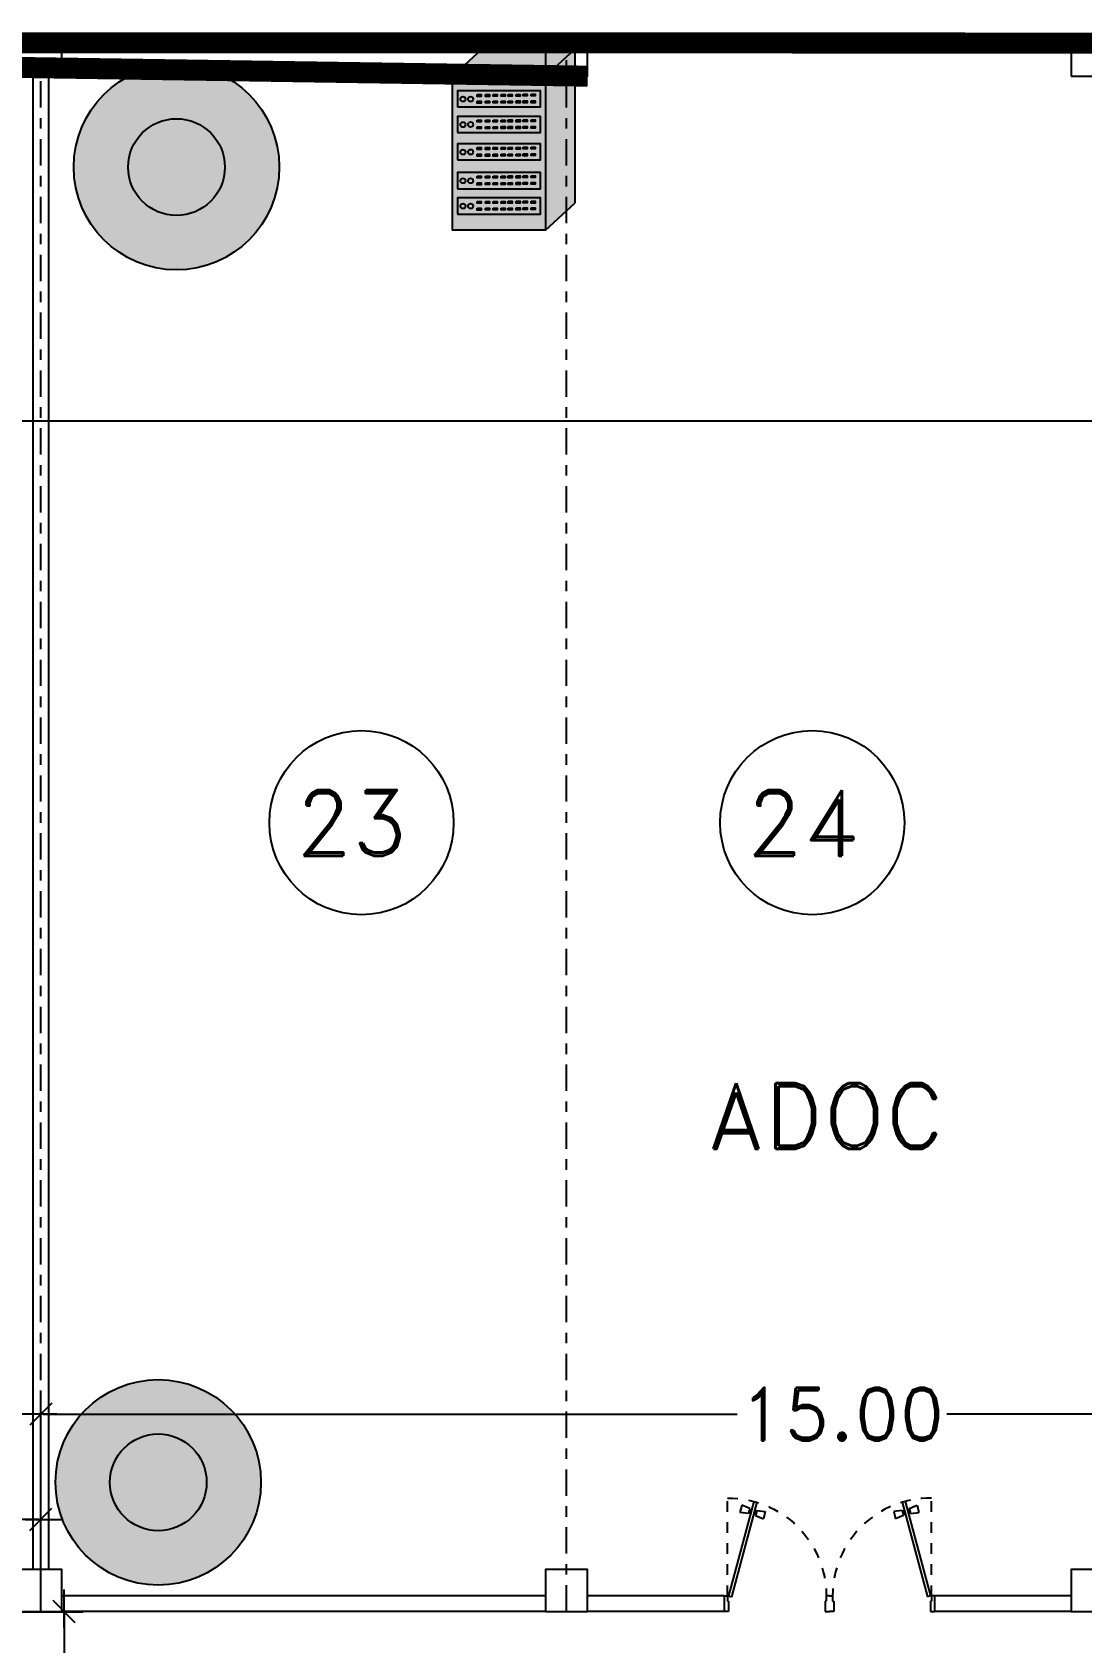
# Model space of a CAD drawing. Header units: millimetres. Extents: x 1590 to 1932, y -48 to 167.
# Drawn here: x 1705.58 to 1715.56, y 102.81 to 118.12 of the extents above; entities that cross this region are included whole.
import ezdxf

# ---------------------------------------------------------------- set-up
doc = ezdxf.new("R2010")
doc.units = ezdxf.units.MM
doc.header["$LTSCALE"] = 0.1
doc.header["$MEASUREMENT"] = 0
doc.header["$PDMODE"] = 35
doc.header["$PDSIZE"] = 0.75
doc.linetypes.add('CENTERX2', pattern=[4, 2.5, -0.5, 0.5, -0.5])
doc.linetypes.add('HIDDEN2', pattern=[0.1875, 0.125, -0.0625])
doc.layers.get('0').update_dxf_attribs({"linetype": 'CONTINUOUS'})
doc.layers.get('DEFPOINTS').update_dxf_attribs({"linetype": 'CONTINUOUS'})
for name, color, linetype in [('CABLEADO', 172, 'CONTINUOUS'), ('CableadoSWACCESO', 26, 'CONTINUOUS'), ('CALLES', 3, 'CONTINUOUS'), ('CAMARAS', 253, 'CONTINUOUS'), ('PARED', 4, 'CONTINUOUS'), ("SW's Acceso", 250, 'CONTINUOUS'), ('TERRENO', 4, 'CONTINUOUS'), ('TEXT', 3, 'CONTINUOUS')]:
    doc.layers.add(name, color=color, linetype=linetype)
doc.styles.add('ROMAND', font='romand.shx')
doc.dimstyles.new('URBA', dxfattribs={"dimtxt": 20, "dimasz": 0.5, "dimexe": 1.25, "dimexo": 0.63, "dimgap": 0.63, "dimtad": 0, "dimtih": 1, "dimtoh": 1, "dimzin": 1, "dimdsep": 46, "dimtxsty": 'ROMAND', "dimcen": 2.5, "dimclrd": 1, "dimclre": 1, "dimclrt": 3, "dimadec": 0, "dimazin": 0, "dimtfac": 1, "dimtmove": 0, "dimatfit": 3, "dimfxl": 1, "dimtvp": 1, "dimtolj": 1, "dimtzin": 1, "dimarcsym": 0})

# ---------------------------------------------------------------- blocks, each defined once
blk = doc.blocks.new('UTP1$0$DIMBLOCK')
at = {"color": 1}
blk.add_line((-7.5, 0), (10.5, 0), dxfattribs=at)
at = {"color": 4}
blk.add_line((-5.25, -5.25), (5.25, 5.25), dxfattribs=at)
blk = doc.blocks.new('*D216')
at = {"layer": 'CALLES', "color": 1, "linetype": 'Continuous', "transparency": 16777216}
for p, q in [((1700.661, 103.169), (1700.661, 104.162)), ((1705.661, 103.167), (1705.661, 104.162)), ((1700.681, 103.982), (1702.367, 103.982)), ((1705.641, 103.982), (1703.955, 103.982))]:
    blk.add_line(p, q, dxfattribs=at)
at = {"layer": 'DEFPOINTS', "color": 0, "linetype": 'Continuous', "transparency": 16777216}
for p in [(1705.661, 103.982), (1700.661, 103.106), (1705.661, 103.104)]:
    blk.add_point(p, dxfattribs=at)
at = {"layer": 'CALLES', "color": 1, "linetype": 'Continuous', "transparency": 16777216, "xscale": 0.02, "yscale": 0.02, "zscale": 0.02, "rotation": 180}
blk.add_blockref('UTP1$0$DIMBLOCK', (1700.661, 103.982), dxfattribs=at)
at = {"layer": 'CALLES', "color": 1, "linetype": 'Continuous', "transparency": 16777216, "xscale": 0.02, "yscale": 0.02, "zscale": 0.02}
blk.add_blockref('UTP1$0$DIMBLOCK', (1705.661, 103.982), dxfattribs=at)
at = {"layer": 'CALLES', "color": 3, "linetype": 'Continuous', "transparency": 16777216, "insert": (1703.161, 103.982), "char_height": 0.5, "attachment_point": 5, "style": 'ROMAND'}
blk.add_mtext('\\A1;5.00', dxfattribs=at)
blk = doc.blocks.new('*D227')
at = {"layer": 'CALLES', "color": 1, "linetype": 'Continuous', "transparency": 16777216}
for p, q in [((1705.234, 103.104), (1706.063, 103.104)), ((1705.883, 103.084), (1705.883, 101.81)), ((1705.883, 100.128), (1705.883, 101.27)), ((1705.234, 100.108), (1706.063, 100.108))]:
    blk.add_line(p, q, dxfattribs=at)
at = {"layer": 'DEFPOINTS', "color": 0, "linetype": 'Continuous', "transparency": 16777216}
for p in [(1705.172, 103.104), (1705.883, 103.104), (1705.172, 100.108)]:
    blk.add_point(p, dxfattribs=at)
at = {"layer": 'CALLES', "color": 1, "linetype": 'Continuous', "transparency": 16777216, "xscale": 0.02, "yscale": 0.02, "zscale": 0.02}
for p, rotation in [((1705.883, 103.104), 90), ((1705.883, 100.108), 270)]:
    blk.add_blockref('UTP1$0$DIMBLOCK', p, dxfattribs=dict(at, rotation=rotation))
at = {"layer": 'CALLES', "color": 3, "linetype": 'Continuous', "transparency": 16777216, "insert": (1705.883, 101.54), "char_height": 0.5, "attachment_point": 5, "style": 'ROMAND'}
blk.add_mtext('\\A1;3.00', dxfattribs=at)
blk = doc.blocks.new('P-GIRO-D')
at = {"color": 1, "linetype": 'HIDDEN2'}
blk.add_line((-0.03, 0.15), (-0.03, 1.08), dxfattribs=at)
at = {"color": 2}
for p, q in [((-0.31, 0.963), (-0.389, 0.952)), ((-0.389, 0.952), (-0.371, 0.884)), ((-0.281, 1.048), (-0.31, 1.041)), ((-0.31, 1.041), (-0.069, 0.142)), ((-0.31, 0.963), (-0.297, 0.915)), ((-0.288, 0.958), (-0.307, 0.953)), ((-0.28, 0.929), (-0.299, 0.924)), ((-0.281, 1.048), (-0.04, 0.15)), ((-0.239, 0.971), (-0.259, 0.966)), ((-0.232, 0.942), (-0.251, 0.937)), ((-0.242, 0.981), (-0.167, 1.011)), ((-0.242, 0.981), (-0.229, 0.933)), ((-0.229, 0.933), (-0.149, 0.944)), ((-0.167, 1.011), (-0.149, 0.944)), ((-0.297, 0.915), (-0.371, 0.884)), ((-1, 0.15), (-0.97, 0.15)), ((-0.96, 0), (-1, 0)), ((-0.97, 0.15), (-0.97, 0.1)), ((-0.97, 0.1), (-0.96, 0.1)), ((-0.96, 0.1), (-0.96, 0)), ((-0.04, 0.15), (-0.069, 0.142)), ((-0.04, 0.1), (-0.04, 0)), ((-0.03, 0.1), (-0.04, 0.1)), ((-0.04, 0), (0, 0)), ((-0.03, 0.15), (-0.03, 0.1)), ((0, 0.15), (-0.03, 0.15))]:
    blk.add_line(p, q, dxfattribs=at)
at = {"color": 1, "linetype": 'HIDDEN2'}
blk.add_arc((-0.04, 0.15), 0.93, 89.3839, 180, dxfattribs=at)
blk = doc.blocks.new('*D325')
at = {"color": 1, "linetype": 'Continuous', "transparency": 16777216}
for p, q in [((1705.661, 103.229), (1705.661, 105.163)), ((1720.661, 103.169), (1720.661, 105.163)), ((1705.681, 104.983), (1712.284, 104.983)), ((1720.641, 104.983), (1714.276, 104.983))]:
    blk.add_line(p, q, dxfattribs=at)
at = {"layer": 'DEFPOINTS', "color": 0, "linetype": 'Continuous', "transparency": 16777216}
for p in [(1720.661, 104.983), (1705.661, 103.167), (1720.661, 103.106)]:
    blk.add_point(p, dxfattribs=at)
at = {"color": 1, "linetype": 'Continuous', "transparency": 16777216, "xscale": 0.02, "yscale": 0.02, "zscale": 0.02, "rotation": 180}
blk.add_blockref('UTP1$0$DIMBLOCK', (1705.661, 104.983), dxfattribs=at)
at = {"color": 1, "linetype": 'Continuous', "transparency": 16777216, "xscale": 0.02, "yscale": 0.02, "zscale": 0.02}
blk.add_blockref('UTP1$0$DIMBLOCK', (1720.661, 104.983), dxfattribs=at)
at = {"color": 3, "linetype": 'Continuous', "transparency": 16777216, "insert": (1713.28, 104.983), "char_height": 0.5, "attachment_point": 5, "style": 'ROMAND'}
blk.add_mtext('\\A1;15.00', dxfattribs=at)
blk = doc.blocks.new('*D347')
at = {"color": 1, "linetype": 'Continuous', "transparency": 16777216}
for p, q in [((1640.661, 112.864), (1640.661, 114.603)), ((1735.661, 112.106), (1735.661, 114.603)), ((1640.681, 114.423), (1687.917, 114.423)), ((1735.641, 114.423), (1693.314, 114.423))]:
    blk.add_line(p, q, dxfattribs=at)
at = {"layer": 'DEFPOINTS', "color": 0, "linetype": 'Continuous', "transparency": 16777216}
for p in [(1735.661, 114.423), (1640.661, 112.802), (1735.661, 112.043)]:
    blk.add_point(p, dxfattribs=at)
at = {"color": 1, "linetype": 'Continuous', "transparency": 16777216, "xscale": 0.02, "yscale": 0.02, "zscale": 0.02, "rotation": 180}
blk.add_blockref('UTP1$0$DIMBLOCK', (1640.661, 114.423), dxfattribs=at)
at = {"color": 1, "linetype": 'Continuous', "transparency": 16777216, "xscale": 0.02, "yscale": 0.02, "zscale": 0.02}
blk.add_blockref('UTP1$0$DIMBLOCK', (1735.661, 114.423), dxfattribs=at)
at = {"color": 3, "linetype": 'Continuous', "transparency": 16777216, "insert": (1690.615, 114.423), "char_height": 0.5, "attachment_point": 5, "style": 'ROMAND'}
blk.add_mtext('\\A1;POLIGONO "D"', dxfattribs=at)
blk = doc.blocks.new('cams')
at = {"layer": 'CAMARAS', "linetype": 'Continuous', "true_color": 0xffffff}
h = blk.add_hatch(color=7, dxfattribs=at)
h.dxf.hatch_style = 1
h.paths.add_polyline_path([(-0.977, 0, 1), (0.977, 0, 1)])
h.paths.add_polyline_path([(0.46, 0, -1), (-0.46, 0, -1)], flags=16)
at = {"layer": 'CAMARAS', "linetype": 'Continuous', "true_color": 0x939598}
h = blk.add_hatch(color=252, dxfattribs=at)
h.dxf.hatch_style = 1
h.paths.add_polyline_path([(-0.46, 0, 1), (0.46, 0, 1)])
at = {"layer": 'CAMARAS', "color": 0, "linetype": 'Continuous'}
for radius in [0.977, 0.977, 0.977, 0.46]:
    blk.add_circle((0, 0), radius, dxfattribs=at)
blk = doc.blocks.new("Sw's")
at = {"layer": "SW's Acceso", "linetype": 'Continuous'}
h = blk.add_hatch(color=256, dxfattribs=at)
h.set_gradient(color1=(215, 235, 210), color2=(128, 128, 128), tint=1)
h.paths.add_polyline_path([(0.279, 0.256), (-0.605, 0.256), (-0.884, 0), (0, 0)])
h.paths.add_polyline_path([(0.279, 0.256), (0, 0), (0, -1.463), (0.279, -1.208)])
h = blk.add_hatch(color=256, dxfattribs=at)
h.set_gradient(color1=(192, 192, 192), color2=(99, 100, 102), tint=1)
h.paths.add_polyline_path([(-0.884, 0), (-0.884, -1.463), (0, -1.463), (0, 0)])
h.paths.add_polyline_path([(-0.05, -0.14), (-0.05, -0.293), (-0.838, -0.293), (-0.838, -0.14)], flags=16)
h.paths.add_polyline_path([(-0.761, -0.218, -1), (-0.81, -0.218, -1)], flags=0)
h.paths.add_polyline_path([(-0.689, -0.218, -1), (-0.737, -0.218, -1)], flags=0)
h.paths.add_polyline_path([(-0.65, -0.175), (-0.612, -0.175), (-0.612, -0.192), (-0.65, -0.192)], flags=0)
h.paths.add_polyline_path([(-0.65, -0.239), (-0.612, -0.239), (-0.612, -0.256), (-0.65, -0.256)], flags=0)
h.paths.add_polyline_path([(-0.573, -0.175), (-0.535, -0.175), (-0.535, -0.192), (-0.573, -0.192)], flags=0)
h.paths.add_polyline_path([(-0.573, -0.238), (-0.535, -0.238), (-0.535, -0.255), (-0.573, -0.255)], flags=0)
h.paths.add_polyline_path([(-0.5, -0.174), (-0.462, -0.174), (-0.462, -0.191), (-0.5, -0.191)], flags=0)
h.paths.add_polyline_path([(-0.05, -0.383), (-0.05, -0.536), (-0.838, -0.536), (-0.838, -0.383)], flags=16)
h.paths.add_polyline_path([(-0.5, -0.238), (-0.462, -0.238), (-0.462, -0.255), (-0.5, -0.255)], flags=0)
h.paths.add_polyline_path([(-0.761, -0.461, -1), (-0.81, -0.461, -1)], flags=0)
h.paths.add_polyline_path([(-0.689, -0.46, -1), (-0.737, -0.46, -1)], flags=0)
h.paths.add_polyline_path([(-0.65, -0.418), (-0.612, -0.418), (-0.612, -0.435), (-0.65, -0.435)], flags=0)
h.paths.add_polyline_path([(-0.423, -0.174), (-0.385, -0.174), (-0.385, -0.191), (-0.423, -0.191)], flags=0)
h.paths.add_polyline_path([(-0.423, -0.237), (-0.385, -0.237), (-0.385, -0.254), (-0.423, -0.254)], flags=0)
h.paths.add_polyline_path([(-0.573, -0.418), (-0.535, -0.418), (-0.535, -0.435), (-0.573, -0.435)], flags=0)
h.paths.add_polyline_path([(-0.65, -0.482), (-0.612, -0.482), (-0.612, -0.499), (-0.65, -0.499)], flags=0)
h.paths.add_polyline_path([(-0.357, -0.173), (-0.318, -0.173), (-0.318, -0.19), (-0.357, -0.19)], flags=0)
h.paths.add_polyline_path([(-0.5, -0.417), (-0.462, -0.417), (-0.462, -0.434), (-0.5, -0.434)], flags=0)
h.paths.add_polyline_path([(-0.573, -0.481), (-0.535, -0.481), (-0.535, -0.498), (-0.573, -0.498)], flags=0)
h.paths.add_polyline_path([(-0.357, -0.237), (-0.318, -0.237), (-0.318, -0.254), (-0.357, -0.254)], flags=0)
h.paths.add_polyline_path([(-0.5, -0.481), (-0.462, -0.481), (-0.462, -0.498), (-0.5, -0.498)], flags=0)
h.paths.add_polyline_path([(-0.423, -0.417), (-0.385, -0.417), (-0.385, -0.434), (-0.423, -0.434)], flags=0)
h.paths.add_polyline_path([(-0.28, -0.173), (-0.241, -0.173), (-0.241, -0.19), (-0.28, -0.19)], flags=0)
h.paths.add_polyline_path([(-0.28, -0.236), (-0.241, -0.236), (-0.241, -0.253), (-0.28, -0.253)], flags=0)
h.paths.add_polyline_path([(-0.423, -0.48), (-0.385, -0.48), (-0.385, -0.497), (-0.423, -0.497)], flags=0)
h.paths.add_polyline_path([(-0.357, -0.415), (-0.318, -0.415), (-0.318, -0.433), (-0.357, -0.433)], flags=0)
h.paths.add_polyline_path([(-0.05, -0.644), (-0.05, -0.797), (-0.838, -0.797), (-0.838, -0.644)], flags=16)
h.paths.add_polyline_path([(-0.214, -0.171), (-0.176, -0.171), (-0.176, -0.188), (-0.214, -0.188)], flags=0)
h.paths.add_polyline_path([(-0.357, -0.48), (-0.318, -0.48), (-0.318, -0.497), (-0.357, -0.497)], flags=0)
h.paths.add_polyline_path([(-0.214, -0.235), (-0.176, -0.235), (-0.176, -0.252), (-0.214, -0.252)], flags=0)
h.paths.add_polyline_path([(-0.28, -0.416), (-0.241, -0.416), (-0.241, -0.433), (-0.28, -0.433)], flags=0)
h.paths.add_polyline_path([(-0.65, -0.679), (-0.612, -0.679), (-0.612, -0.696), (-0.65, -0.696)], flags=0)
h.paths.add_polyline_path([(-0.761, -0.722, -1), (-0.81, -0.722, -1)], flags=0)
h.paths.add_polyline_path([(-0.689, -0.721, -1), (-0.737, -0.721, -1)], flags=0)
h.paths.add_polyline_path([(-0.573, -0.679), (-0.535, -0.679), (-0.535, -0.696), (-0.573, -0.696)], flags=0)
h.paths.add_polyline_path([(-0.28, -0.479), (-0.241, -0.479), (-0.241, -0.496), (-0.28, -0.496)], flags=0)
h.paths.add_polyline_path([(-0.137, -0.171), (-0.099, -0.171), (-0.099, -0.188), (-0.137, -0.188)], flags=0)
h.paths.add_polyline_path([(-0.214, -0.414), (-0.176, -0.414), (-0.176, -0.431), (-0.214, -0.431)], flags=0)
h.paths.add_polyline_path([(-0.5, -0.678), (-0.462, -0.678), (-0.462, -0.695), (-0.5, -0.695)], flags=0)
h.paths.add_polyline_path([(-0.137, -0.234), (-0.099, -0.234), (-0.099, -0.252), (-0.137, -0.252)], flags=0)
h.paths.add_polyline_path([(-0.65, -0.743), (-0.612, -0.743), (-0.612, -0.76), (-0.65, -0.76)], flags=0)
h.paths.add_polyline_path([(-0.214, -0.478), (-0.176, -0.478), (-0.176, -0.495), (-0.214, -0.495)], flags=0)
h.paths.add_polyline_path([(-0.573, -0.742), (-0.535, -0.742), (-0.535, -0.759), (-0.573, -0.759)], flags=0)
h.paths.add_polyline_path([(-0.423, -0.678), (-0.385, -0.678), (-0.385, -0.695), (-0.423, -0.695)], flags=0)
h.paths.add_polyline_path([(-0.5, -0.742), (-0.462, -0.742), (-0.462, -0.759), (-0.5, -0.759)], flags=0)
h.paths.add_polyline_path([(-0.137, -0.414), (-0.099, -0.414), (-0.099, -0.431), (-0.137, -0.431)], flags=0)
h.paths.add_polyline_path([(-0.357, -0.677), (-0.318, -0.677), (-0.318, -0.694), (-0.357, -0.694)], flags=0)
h.paths.add_polyline_path([(-0.423, -0.741), (-0.385, -0.741), (-0.385, -0.758), (-0.423, -0.758)], flags=0)
h.paths.add_polyline_path([(-0.137, -0.477), (-0.099, -0.477), (-0.099, -0.494), (-0.137, -0.494)], flags=0)
h.paths.add_polyline_path([(-0.28, -0.677), (-0.241, -0.677), (-0.241, -0.694), (-0.28, -0.694)], flags=0)
h.paths.add_polyline_path([(-0.357, -0.741), (-0.318, -0.741), (-0.318, -0.758), (-0.357, -0.758)], flags=0)
h.paths.add_polyline_path([(-0.214, -0.675), (-0.176, -0.675), (-0.176, -0.692), (-0.214, -0.692)], flags=0)
h.paths.add_polyline_path([(-0.28, -0.74), (-0.241, -0.74), (-0.241, -0.757), (-0.28, -0.757)], flags=0)
h.paths.add_polyline_path([(-0.05, -0.916), (-0.05, -1.07), (-0.838, -1.07), (-0.838, -0.916)], flags=16)
h.paths.add_polyline_path([(-0.214, -0.739), (-0.176, -0.739), (-0.176, -0.756), (-0.214, -0.756)], flags=0)
h.paths.add_polyline_path([(-0.137, -0.675), (-0.099, -0.675), (-0.099, -0.692), (-0.137, -0.692)], flags=0)
h.paths.add_polyline_path([(-0.65, -0.951), (-0.612, -0.951), (-0.612, -0.968), (-0.65, -0.968)], flags=0)
h.paths.add_polyline_path([(-0.761, -0.994, -1), (-0.81, -0.994, -1)], flags=0)
h.paths.add_polyline_path([(-0.689, -0.994, -1), (-0.737, -0.994, -1)], flags=0)
h.paths.add_polyline_path([(-0.573, -0.951), (-0.535, -0.951), (-0.535, -0.968), (-0.573, -0.968)], flags=0)
h.paths.add_polyline_path([(-0.5, -0.95), (-0.462, -0.95), (-0.462, -0.967), (-0.5, -0.967)], flags=0)
h.paths.add_polyline_path([(-0.137, -0.738), (-0.099, -0.738), (-0.099, -0.755), (-0.137, -0.755)], flags=0)
h.paths.add_polyline_path([(-0.423, -0.95), (-0.385, -0.95), (-0.385, -0.967), (-0.423, -0.967)], flags=0)
h.paths.add_polyline_path([(-0.65, -1.015), (-0.612, -1.015), (-0.612, -1.032), (-0.65, -1.032)], flags=0)
h.paths.add_polyline_path([(-0.573, -1.014), (-0.535, -1.014), (-0.535, -1.031), (-0.573, -1.031)], flags=0)
h.paths.add_polyline_path([(-0.357, -0.949), (-0.318, -0.949), (-0.318, -0.966), (-0.357, -0.966)], flags=0)
h.paths.add_polyline_path([(-0.5, -1.014), (-0.462, -1.014), (-0.462, -1.031), (-0.5, -1.031)], flags=0)
h.paths.add_polyline_path([(-0.423, -1.013), (-0.385, -1.013), (-0.385, -1.031), (-0.423, -1.031)], flags=0)
h.paths.add_polyline_path([(-0.28, -0.949), (-0.241, -0.949), (-0.241, -0.966), (-0.28, -0.966)], flags=0)
h.paths.add_polyline_path([(-0.357, -1.013), (-0.318, -1.013), (-0.318, -1.03), (-0.357, -1.03)], flags=0)
h.paths.add_polyline_path([(-0.214, -0.947), (-0.176, -0.947), (-0.176, -0.964), (-0.214, -0.964)], flags=0)
h.paths.add_polyline_path([(-0.28, -1.012), (-0.241, -1.012), (-0.241, -1.029), (-0.28, -1.029)], flags=0)
h.paths.add_polyline_path([(-0.05, -1.157), (-0.05, -1.311), (-0.838, -1.311), (-0.838, -1.157)], flags=16)
h.paths.add_polyline_path([(-0.137, -0.947), (-0.099, -0.947), (-0.099, -0.965), (-0.137, -0.965)], flags=0)
h.paths.add_polyline_path([(-0.214, -1.011), (-0.176, -1.011), (-0.176, -1.028), (-0.214, -1.028)], flags=0)
h.paths.add_polyline_path([(-0.65, -1.192), (-0.612, -1.192), (-0.612, -1.209), (-0.65, -1.209)], flags=0)
h.paths.add_polyline_path([(-0.761, -1.235, -1), (-0.81, -1.235, -1)], flags=0)
h.paths.add_polyline_path([(-0.573, -1.192), (-0.535, -1.192), (-0.535, -1.209), (-0.573, -1.209)], flags=0)
h.paths.add_polyline_path([(-0.689, -1.235, -1), (-0.737, -1.235, -1)], flags=0)
h.paths.add_polyline_path([(-0.137, -1.011), (-0.099, -1.011), (-0.099, -1.028), (-0.137, -1.028)], flags=0)
h.paths.add_polyline_path([(-0.5, -1.191), (-0.462, -1.191), (-0.462, -1.208), (-0.5, -1.208)], flags=0)
h.paths.add_polyline_path([(-0.423, -1.191), (-0.385, -1.191), (-0.385, -1.208), (-0.423, -1.208)], flags=0)
h.paths.add_polyline_path([(-0.65, -1.256), (-0.612, -1.256), (-0.612, -1.273), (-0.65, -1.273)], flags=0)
h.paths.add_polyline_path([(-0.356, -1.19), (-0.318, -1.19), (-0.318, -1.207), (-0.356, -1.207)], flags=0)
h.paths.add_polyline_path([(-0.573, -1.255), (-0.535, -1.255), (-0.535, -1.272), (-0.573, -1.272)], flags=0)
h.paths.add_polyline_path([(-0.5, -1.255), (-0.462, -1.255), (-0.462, -1.272), (-0.5, -1.272)], flags=0)
h.paths.add_polyline_path([(-0.28, -1.19), (-0.241, -1.19), (-0.241, -1.207), (-0.28, -1.207)], flags=0)
h.paths.add_polyline_path([(-0.423, -1.254), (-0.385, -1.254), (-0.385, -1.272), (-0.423, -1.272)], flags=0)
h.paths.add_polyline_path([(-0.214, -1.188), (-0.176, -1.188), (-0.176, -1.205), (-0.214, -1.205)], flags=0)
h.paths.add_polyline_path([(-0.356, -1.254), (-0.318, -1.254), (-0.318, -1.271), (-0.356, -1.271)], flags=0)
h.paths.add_polyline_path([(-0.28, -1.253), (-0.241, -1.253), (-0.241, -1.27), (-0.28, -1.27)], flags=0)
h.paths.add_polyline_path([(-0.137, -1.189), (-0.099, -1.189), (-0.099, -1.206), (-0.137, -1.206)], flags=0)
h.paths.add_polyline_path([(-0.214, -1.252), (-0.176, -1.252), (-0.176, -1.269), (-0.214, -1.269)], flags=0)
h.paths.add_polyline_path([(-0.137, -1.252), (-0.099, -1.252), (-0.099, -1.269), (-0.137, -1.269)], flags=0)
at = {"layer": "SW's Acceso", "linetype": 'Continuous', "true_color": 0xadddf7}
h = blk.add_hatch(color=141, dxfattribs=at)
h.paths.add_polyline_path([(-0.838, -0.14), (-0.838, -0.293), (-0.05, -0.293), (-0.05, -0.14)])
h.paths.add_polyline_path([(-0.689, -0.218, -1), (-0.737, -0.218, -1)], flags=16)
h.paths.add_polyline_path([(-0.761, -0.218, -1), (-0.81, -0.218, -1)], flags=16)
h.paths.add_polyline_path([(-0.65, -0.175), (-0.612, -0.175), (-0.612, -0.192), (-0.65, -0.192)], flags=16)
h.paths.add_polyline_path([(-0.65, -0.239), (-0.612, -0.239), (-0.612, -0.256), (-0.65, -0.256)], flags=16)
h.paths.add_polyline_path([(-0.573, -0.175), (-0.535, -0.175), (-0.535, -0.192), (-0.573, -0.192)], flags=16)
h.paths.add_polyline_path([(-0.573, -0.238), (-0.535, -0.238), (-0.535, -0.255), (-0.573, -0.255)], flags=16)
h.paths.add_polyline_path([(-0.5, -0.174), (-0.462, -0.174), (-0.462, -0.191), (-0.5, -0.191)], flags=16)
h.paths.add_polyline_path([(-0.5, -0.238), (-0.462, -0.238), (-0.462, -0.255), (-0.5, -0.255)], flags=16)
h.paths.add_polyline_path([(-0.423, -0.174), (-0.385, -0.174), (-0.385, -0.191), (-0.423, -0.191)], flags=16)
h.paths.add_polyline_path([(-0.423, -0.237), (-0.385, -0.237), (-0.385, -0.254), (-0.423, -0.254)], flags=16)
h.paths.add_polyline_path([(-0.357, -0.173), (-0.318, -0.173), (-0.318, -0.19), (-0.357, -0.19)], flags=16)
h.paths.add_polyline_path([(-0.357, -0.237), (-0.318, -0.237), (-0.318, -0.254), (-0.357, -0.254)], flags=16)
h.paths.add_polyline_path([(-0.28, -0.173), (-0.241, -0.173), (-0.241, -0.19), (-0.28, -0.19)], flags=16)
h.paths.add_polyline_path([(-0.28, -0.236), (-0.241, -0.236), (-0.241, -0.253), (-0.28, -0.253)], flags=16)
h.paths.add_polyline_path([(-0.214, -0.171), (-0.176, -0.171), (-0.176, -0.188), (-0.214, -0.188)], flags=16)
h.paths.add_polyline_path([(-0.214, -0.235), (-0.176, -0.235), (-0.176, -0.252), (-0.214, -0.252)], flags=16)
h.paths.add_polyline_path([(-0.137, -0.171), (-0.099, -0.171), (-0.099, -0.188), (-0.137, -0.188)], flags=16)
h.paths.add_polyline_path([(-0.137, -0.234), (-0.099, -0.234), (-0.099, -0.252), (-0.137, -0.252)], flags=16)
h.paths.add_polyline_path([(-0.838, -0.383), (-0.838, -0.536), (-0.05, -0.536), (-0.05, -0.383)])
h.paths.add_polyline_path([(-0.689, -0.46, -1), (-0.737, -0.46, -1)], flags=16)
h.paths.add_polyline_path([(-0.65, -0.418), (-0.612, -0.418), (-0.612, -0.435), (-0.65, -0.435)], flags=16)
h.paths.add_polyline_path([(-0.65, -0.482), (-0.612, -0.482), (-0.612, -0.499), (-0.65, -0.499)], flags=16)
h.paths.add_polyline_path([(-0.761, -0.461, -1), (-0.81, -0.461, -1)], flags=16)
h.paths.add_polyline_path([(-0.573, -0.418), (-0.535, -0.418), (-0.535, -0.435), (-0.573, -0.435)], flags=16)
h.paths.add_polyline_path([(-0.573, -0.481), (-0.535, -0.481), (-0.535, -0.498), (-0.573, -0.498)], flags=16)
h.paths.add_polyline_path([(-0.5, -0.417), (-0.462, -0.417), (-0.462, -0.434), (-0.5, -0.434)], flags=16)
h.paths.add_polyline_path([(-0.5, -0.481), (-0.462, -0.481), (-0.462, -0.498), (-0.5, -0.498)], flags=16)
h.paths.add_polyline_path([(-0.423, -0.417), (-0.385, -0.417), (-0.385, -0.434), (-0.423, -0.434)], flags=16)
h.paths.add_polyline_path([(-0.423, -0.48), (-0.385, -0.48), (-0.385, -0.497), (-0.423, -0.497)], flags=16)
h.paths.add_polyline_path([(-0.357, -0.415), (-0.318, -0.415), (-0.318, -0.433), (-0.357, -0.433)], flags=16)
h.paths.add_polyline_path([(-0.357, -0.48), (-0.318, -0.48), (-0.318, -0.497), (-0.357, -0.497)], flags=16)
h.paths.add_polyline_path([(-0.28, -0.416), (-0.241, -0.416), (-0.241, -0.433), (-0.28, -0.433)], flags=16)
h.paths.add_polyline_path([(-0.28, -0.479), (-0.241, -0.479), (-0.241, -0.496), (-0.28, -0.496)], flags=16)
h.paths.add_polyline_path([(-0.214, -0.414), (-0.176, -0.414), (-0.176, -0.431), (-0.214, -0.431)], flags=16)
h.paths.add_polyline_path([(-0.214, -0.478), (-0.176, -0.478), (-0.176, -0.495), (-0.214, -0.495)], flags=16)
h.paths.add_polyline_path([(-0.137, -0.414), (-0.099, -0.414), (-0.099, -0.431), (-0.137, -0.431)], flags=16)
h.paths.add_polyline_path([(-0.137, -0.477), (-0.099, -0.477), (-0.099, -0.494), (-0.137, -0.494)], flags=16)
h.paths.add_polyline_path([(-0.838, -0.644), (-0.838, -0.797), (-0.05, -0.797), (-0.05, -0.644)])
h.paths.add_polyline_path([(-0.689, -0.721, -1), (-0.737, -0.721, -1)], flags=16)
h.paths.add_polyline_path([(-0.65, -0.679), (-0.612, -0.679), (-0.612, -0.696), (-0.65, -0.696)], flags=16)
h.paths.add_polyline_path([(-0.65, -0.743), (-0.612, -0.743), (-0.612, -0.76), (-0.65, -0.76)], flags=16)
h.paths.add_polyline_path([(-0.761, -0.722, -1), (-0.81, -0.722, -1)], flags=16)
h.paths.add_polyline_path([(-0.573, -0.679), (-0.535, -0.679), (-0.535, -0.696), (-0.573, -0.696)], flags=16)
h.paths.add_polyline_path([(-0.573, -0.742), (-0.535, -0.742), (-0.535, -0.759), (-0.573, -0.759)], flags=16)
h.paths.add_polyline_path([(-0.5, -0.678), (-0.462, -0.678), (-0.462, -0.695), (-0.5, -0.695)], flags=16)
h.paths.add_polyline_path([(-0.5, -0.742), (-0.462, -0.742), (-0.462, -0.759), (-0.5, -0.759)], flags=16)
h.paths.add_polyline_path([(-0.423, -0.678), (-0.385, -0.678), (-0.385, -0.695), (-0.423, -0.695)], flags=16)
h.paths.add_polyline_path([(-0.423, -0.741), (-0.385, -0.741), (-0.385, -0.758), (-0.423, -0.758)], flags=16)
h.paths.add_polyline_path([(-0.357, -0.677), (-0.318, -0.677), (-0.318, -0.694), (-0.357, -0.694)], flags=16)
h.paths.add_polyline_path([(-0.357, -0.741), (-0.318, -0.741), (-0.318, -0.758), (-0.357, -0.758)], flags=16)
h.paths.add_polyline_path([(-0.28, -0.677), (-0.241, -0.677), (-0.241, -0.694), (-0.28, -0.694)], flags=16)
h.paths.add_polyline_path([(-0.28, -0.74), (-0.241, -0.74), (-0.241, -0.757), (-0.28, -0.757)], flags=16)
h.paths.add_polyline_path([(-0.214, -0.675), (-0.176, -0.675), (-0.176, -0.692), (-0.214, -0.692)], flags=16)
h.paths.add_polyline_path([(-0.214, -0.739), (-0.176, -0.739), (-0.176, -0.756), (-0.214, -0.756)], flags=16)
h.paths.add_polyline_path([(-0.137, -0.675), (-0.099, -0.675), (-0.099, -0.692), (-0.137, -0.692)], flags=16)
h.paths.add_polyline_path([(-0.137, -0.738), (-0.099, -0.738), (-0.099, -0.755), (-0.137, -0.755)], flags=16)
h.paths.add_polyline_path([(-0.838, -0.916), (-0.838, -1.07), (-0.05, -1.07), (-0.05, -0.916)])
h.paths.add_polyline_path([(-0.65, -0.951), (-0.612, -0.951), (-0.612, -0.968), (-0.65, -0.968)], flags=16)
h.paths.add_polyline_path([(-0.689, -0.994, -1), (-0.737, -0.994, -1)], flags=16)
h.paths.add_polyline_path([(-0.65, -1.015), (-0.612, -1.015), (-0.612, -1.032), (-0.65, -1.032)], flags=16)
h.paths.add_polyline_path([(-0.573, -0.951), (-0.535, -0.951), (-0.535, -0.968), (-0.573, -0.968)], flags=16)
h.paths.add_polyline_path([(-0.761, -0.994, -1), (-0.81, -0.994, -1)], flags=16)
h.paths.add_polyline_path([(-0.573, -1.014), (-0.535, -1.014), (-0.535, -1.031), (-0.573, -1.031)], flags=16)
h.paths.add_polyline_path([(-0.5, -0.95), (-0.462, -0.95), (-0.462, -0.967), (-0.5, -0.967)], flags=16)
h.paths.add_polyline_path([(-0.5, -1.014), (-0.462, -1.014), (-0.462, -1.031), (-0.5, -1.031)], flags=16)
h.paths.add_polyline_path([(-0.423, -0.95), (-0.385, -0.95), (-0.385, -0.967), (-0.423, -0.967)], flags=16)
h.paths.add_polyline_path([(-0.423, -1.013), (-0.385, -1.013), (-0.385, -1.031), (-0.423, -1.031)], flags=16)
h.paths.add_polyline_path([(-0.357, -0.949), (-0.318, -0.949), (-0.318, -0.966), (-0.357, -0.966)], flags=16)
h.paths.add_polyline_path([(-0.357, -1.013), (-0.318, -1.013), (-0.318, -1.03), (-0.357, -1.03)], flags=16)
h.paths.add_polyline_path([(-0.28, -0.949), (-0.241, -0.949), (-0.241, -0.966), (-0.28, -0.966)], flags=16)
h.paths.add_polyline_path([(-0.28, -1.012), (-0.241, -1.012), (-0.241, -1.029), (-0.28, -1.029)], flags=16)
h.paths.add_polyline_path([(-0.214, -0.947), (-0.176, -0.947), (-0.176, -0.964), (-0.214, -0.964)], flags=16)
h.paths.add_polyline_path([(-0.214, -1.011), (-0.176, -1.011), (-0.176, -1.028), (-0.214, -1.028)], flags=16)
h.paths.add_polyline_path([(-0.137, -0.947), (-0.099, -0.947), (-0.099, -0.965), (-0.137, -0.965)], flags=16)
h.paths.add_polyline_path([(-0.137, -1.011), (-0.099, -1.011), (-0.099, -1.028), (-0.137, -1.028)], flags=16)
h.paths.add_polyline_path([(-0.838, -1.157), (-0.838, -1.311), (-0.05, -1.311), (-0.05, -1.157)])
h.paths.add_polyline_path([(-0.65, -1.192), (-0.612, -1.192), (-0.612, -1.209), (-0.65, -1.209)], flags=16)
h.paths.add_polyline_path([(-0.689, -1.235, -1), (-0.737, -1.235, -1)], flags=16)
h.paths.add_polyline_path([(-0.65, -1.256), (-0.612, -1.256), (-0.612, -1.273), (-0.65, -1.273)], flags=16)
h.paths.add_polyline_path([(-0.573, -1.192), (-0.535, -1.192), (-0.535, -1.209), (-0.573, -1.209)], flags=16)
h.paths.add_polyline_path([(-0.573, -1.255), (-0.535, -1.255), (-0.535, -1.272), (-0.573, -1.272)], flags=16)
h.paths.add_polyline_path([(-0.761, -1.235, -1), (-0.81, -1.235, -1)], flags=16)
h.paths.add_polyline_path([(-0.5, -1.191), (-0.462, -1.191), (-0.462, -1.208), (-0.5, -1.208)], flags=16)
h.paths.add_polyline_path([(-0.5, -1.255), (-0.462, -1.255), (-0.462, -1.272), (-0.5, -1.272)], flags=16)
h.paths.add_polyline_path([(-0.423, -1.191), (-0.385, -1.191), (-0.385, -1.208), (-0.423, -1.208)], flags=16)
h.paths.add_polyline_path([(-0.423, -1.254), (-0.385, -1.254), (-0.385, -1.272), (-0.423, -1.272)], flags=16)
h.paths.add_polyline_path([(-0.356, -1.19), (-0.318, -1.19), (-0.318, -1.207), (-0.356, -1.207)], flags=16)
h.paths.add_polyline_path([(-0.356, -1.254), (-0.318, -1.254), (-0.318, -1.271), (-0.356, -1.271)], flags=16)
h.paths.add_polyline_path([(-0.28, -1.19), (-0.241, -1.19), (-0.241, -1.207), (-0.28, -1.207)], flags=16)
h.paths.add_polyline_path([(-0.28, -1.253), (-0.241, -1.253), (-0.241, -1.27), (-0.28, -1.27)], flags=16)
h.paths.add_polyline_path([(-0.214, -1.188), (-0.176, -1.188), (-0.176, -1.205), (-0.214, -1.205)], flags=16)
h.paths.add_polyline_path([(-0.214, -1.252), (-0.176, -1.252), (-0.176, -1.269), (-0.214, -1.269)], flags=16)
h.paths.add_polyline_path([(-0.137, -1.189), (-0.099, -1.189), (-0.099, -1.206), (-0.137, -1.206)], flags=16)
h.paths.add_polyline_path([(-0.137, -1.252), (-0.099, -1.252), (-0.099, -1.269), (-0.137, -1.269)], flags=16)
at = {"layer": "SW's Acceso", "linetype": 'Continuous'}
for p, q in [((-0.884, 0), (-0.605, 0.256)), ((0, 0), (0.279, 0.256)), ((0, -1.463), (0.279, -1.208))]:
    blk.add_line(p, q, dxfattribs=at)
blk.add_lwpolyline([(-0.605, 0.256), (0.279, 0.256), (0.279, -1.208)], dxfattribs=at)
for points in [[(-0.884, 0), (0, 0), (0, -1.463), (-0.884, -1.463)], [(-0.838, -0.293), (-0.05, -0.293), (-0.05, -0.14), (-0.838, -0.14)], [(-0.65, -0.175), (-0.612, -0.175), (-0.612, -0.192), (-0.65, -0.192)], [(-0.65, -0.239), (-0.612, -0.239), (-0.612, -0.256), (-0.65, -0.256)], [(-0.573, -0.175), (-0.535, -0.175), (-0.535, -0.192), (-0.573, -0.192)], [(-0.573, -0.238), (-0.535, -0.238), (-0.535, -0.255), (-0.573, -0.255)], [(-0.5, -0.174), (-0.462, -0.174), (-0.462, -0.191), (-0.5, -0.191)], [(-0.5, -0.238), (-0.462, -0.238), (-0.462, -0.255), (-0.5, -0.255)], [(-0.423, -0.174), (-0.385, -0.174), (-0.385, -0.191), (-0.423, -0.191)], [(-0.423, -0.237), (-0.385, -0.237), (-0.385, -0.254), (-0.423, -0.254)], [(-0.357, -0.173), (-0.318, -0.173), (-0.318, -0.19), (-0.357, -0.19)], [(-0.357, -0.237), (-0.318, -0.237), (-0.318, -0.254), (-0.357, -0.254)], [(-0.28, -0.173), (-0.241, -0.173), (-0.241, -0.19), (-0.28, -0.19)], [(-0.28, -0.236), (-0.241, -0.236), (-0.241, -0.253), (-0.28, -0.253)], [(-0.214, -0.171), (-0.176, -0.171), (-0.176, -0.188), (-0.214, -0.188)], [(-0.214, -0.235), (-0.176, -0.235), (-0.176, -0.252), (-0.214, -0.252)], [(-0.137, -0.171), (-0.099, -0.171), (-0.099, -0.188), (-0.137, -0.188)], [(-0.137, -0.234), (-0.099, -0.234), (-0.099, -0.252), (-0.137, -0.252)], [(-0.838, -0.536), (-0.05, -0.536), (-0.05, -0.383), (-0.838, -0.383)], [(-0.65, -0.418), (-0.612, -0.418), (-0.612, -0.435), (-0.65, -0.435)], [(-0.573, -0.418), (-0.535, -0.418), (-0.535, -0.435), (-0.573, -0.435)], [(-0.5, -0.417), (-0.462, -0.417), (-0.462, -0.434), (-0.5, -0.434)], [(-0.423, -0.417), (-0.385, -0.417), (-0.385, -0.434), (-0.423, -0.434)], [(-0.357, -0.415), (-0.318, -0.415), (-0.318, -0.433), (-0.357, -0.433)], [(-0.28, -0.416), (-0.241, -0.416), (-0.241, -0.433), (-0.28, -0.433)], [(-0.214, -0.414), (-0.176, -0.414), (-0.176, -0.431), (-0.214, -0.431)], [(-0.137, -0.414), (-0.099, -0.414), (-0.099, -0.431), (-0.137, -0.431)], [(-0.65, -0.482), (-0.612, -0.482), (-0.612, -0.499), (-0.65, -0.499)], [(-0.573, -0.481), (-0.535, -0.481), (-0.535, -0.498), (-0.573, -0.498)], [(-0.5, -0.481), (-0.462, -0.481), (-0.462, -0.498), (-0.5, -0.498)], [(-0.423, -0.48), (-0.385, -0.48), (-0.385, -0.497), (-0.423, -0.497)], [(-0.357, -0.48), (-0.318, -0.48), (-0.318, -0.497), (-0.357, -0.497)], [(-0.28, -0.479), (-0.241, -0.479), (-0.241, -0.496), (-0.28, -0.496)], [(-0.214, -0.478), (-0.176, -0.478), (-0.176, -0.495), (-0.214, -0.495)], [(-0.137, -0.477), (-0.099, -0.477), (-0.099, -0.494), (-0.137, -0.494)], [(-0.838, -0.797), (-0.05, -0.797), (-0.05, -0.644), (-0.838, -0.644)], [(-0.65, -0.679), (-0.612, -0.679), (-0.612, -0.696), (-0.65, -0.696)], [(-0.65, -0.743), (-0.612, -0.743), (-0.612, -0.76), (-0.65, -0.76)], [(-0.573, -0.679), (-0.535, -0.679), (-0.535, -0.696), (-0.573, -0.696)], [(-0.573, -0.742), (-0.535, -0.742), (-0.535, -0.759), (-0.573, -0.759)], [(-0.5, -0.678), (-0.462, -0.678), (-0.462, -0.695), (-0.5, -0.695)], [(-0.5, -0.742), (-0.462, -0.742), (-0.462, -0.759), (-0.5, -0.759)], [(-0.423, -0.678), (-0.385, -0.678), (-0.385, -0.695), (-0.423, -0.695)], [(-0.423, -0.741), (-0.385, -0.741), (-0.385, -0.758), (-0.423, -0.758)], [(-0.357, -0.677), (-0.318, -0.677), (-0.318, -0.694), (-0.357, -0.694)], [(-0.357, -0.741), (-0.318, -0.741), (-0.318, -0.758), (-0.357, -0.758)], [(-0.28, -0.677), (-0.241, -0.677), (-0.241, -0.694), (-0.28, -0.694)], [(-0.28, -0.74), (-0.241, -0.74), (-0.241, -0.757), (-0.28, -0.757)], [(-0.214, -0.675), (-0.176, -0.675), (-0.176, -0.692), (-0.214, -0.692)], [(-0.214, -0.739), (-0.176, -0.739), (-0.176, -0.756), (-0.214, -0.756)], [(-0.137, -0.675), (-0.099, -0.675), (-0.099, -0.692), (-0.137, -0.692)], [(-0.137, -0.738), (-0.099, -0.738), (-0.099, -0.755), (-0.137, -0.755)], [(-0.838, -1.07), (-0.05, -1.07), (-0.05, -0.916), (-0.838, -0.916)], [(-0.65, -0.951), (-0.612, -0.951), (-0.612, -0.968), (-0.65, -0.968)], [(-0.65, -1.015), (-0.612, -1.015), (-0.612, -1.032), (-0.65, -1.032)], [(-0.573, -0.951), (-0.535, -0.951), (-0.535, -0.968), (-0.573, -0.968)], [(-0.573, -1.014), (-0.535, -1.014), (-0.535, -1.031), (-0.573, -1.031)], [(-0.5, -0.95), (-0.462, -0.95), (-0.462, -0.967), (-0.5, -0.967)], [(-0.5, -1.014), (-0.462, -1.014), (-0.462, -1.031), (-0.5, -1.031)], [(-0.423, -0.95), (-0.385, -0.95), (-0.385, -0.967), (-0.423, -0.967)], [(-0.423, -1.013), (-0.385, -1.013), (-0.385, -1.031), (-0.423, -1.031)], [(-0.357, -0.949), (-0.318, -0.949), (-0.318, -0.966), (-0.357, -0.966)], [(-0.357, -1.013), (-0.318, -1.013), (-0.318, -1.03), (-0.357, -1.03)], [(-0.28, -0.949), (-0.241, -0.949), (-0.241, -0.966), (-0.28, -0.966)], [(-0.28, -1.012), (-0.241, -1.012), (-0.241, -1.029), (-0.28, -1.029)], [(-0.214, -0.947), (-0.176, -0.947), (-0.176, -0.964), (-0.214, -0.964)], [(-0.214, -1.011), (-0.176, -1.011), (-0.176, -1.028), (-0.214, -1.028)], [(-0.137, -0.947), (-0.099, -0.947), (-0.099, -0.965), (-0.137, -0.965)], [(-0.137, -1.011), (-0.099, -1.011), (-0.099, -1.028), (-0.137, -1.028)], [(-0.838, -1.311), (-0.05, -1.311), (-0.05, -1.157), (-0.838, -1.157)], [(-0.65, -1.192), (-0.612, -1.192), (-0.612, -1.209), (-0.65, -1.209)], [(-0.573, -1.192), (-0.535, -1.192), (-0.535, -1.209), (-0.573, -1.209)], [(-0.5, -1.191), (-0.462, -1.191), (-0.462, -1.208), (-0.5, -1.208)], [(-0.423, -1.191), (-0.385, -1.191), (-0.385, -1.208), (-0.423, -1.208)], [(-0.356, -1.19), (-0.318, -1.19), (-0.318, -1.207), (-0.356, -1.207)], [(-0.28, -1.19), (-0.241, -1.19), (-0.241, -1.207), (-0.28, -1.207)], [(-0.214, -1.188), (-0.176, -1.188), (-0.176, -1.205), (-0.214, -1.205)], [(-0.137, -1.189), (-0.099, -1.189), (-0.099, -1.206), (-0.137, -1.206)], [(-0.65, -1.256), (-0.612, -1.256), (-0.612, -1.273), (-0.65, -1.273)], [(-0.573, -1.255), (-0.535, -1.255), (-0.535, -1.272), (-0.573, -1.272)], [(-0.5, -1.255), (-0.462, -1.255), (-0.462, -1.272), (-0.5, -1.272)], [(-0.423, -1.254), (-0.385, -1.254), (-0.385, -1.272), (-0.423, -1.272)], [(-0.356, -1.254), (-0.318, -1.254), (-0.318, -1.271), (-0.356, -1.271)], [(-0.28, -1.253), (-0.241, -1.253), (-0.241, -1.27), (-0.28, -1.27)], [(-0.214, -1.252), (-0.176, -1.252), (-0.176, -1.269), (-0.214, -1.269)], [(-0.137, -1.252), (-0.099, -1.252), (-0.099, -1.269), (-0.137, -1.269)]]:
    blk.add_lwpolyline(points, close=True, dxfattribs=at)
for centre in [(-0.786, -0.218), (-0.713, -0.218), (-0.786, -0.461), (-0.713, -0.46), (-0.786, -0.722), (-0.713, -0.721), (-0.786, -0.994), (-0.713, -0.994), (-0.786, -1.235), (-0.713, -1.235)]:
    blk.add_circle(centre, 0.0243, dxfattribs=at)

msp = doc.modelspace()

# ---------------------------------------------------------------- linework, layer by layer
at = {"color": 2, "linetype": 'Continuous'}
for centre in [(1708.7098, 110.6061), (1712.9972, 110.6061)]:
    msp.add_circle(centre, 0.8758, dxfattribs=at)
at = {"layer": 'CABLEADO', "linetype": 'Continuous', "const_width": 0.2}
msp.add_lwpolyline([(1700.6608, 118.0223), (1720.6251, 118.0184), (1720.6608, 103.5043)], dxfattribs=at)
at = {"layer": 'CableadoSWACCESO', "linetype": 'Continuous', "const_width": 0.2}
msp.add_lwpolyline([(1700.8608, 117.8578), (1710.8608, 117.7043)], dxfattribs=at)
at = {"layer": 'CALLES', "color": 4, "linetype": 'Continuous'}
for points in [[(1705.4608, 117.7043), (1705.8608, 117.7043), (1705.8608, 118.1043), (1705.4608, 118.1043)], [(1710.4608, 117.7043), (1710.8608, 117.7043), (1710.8608, 118.1043), (1710.4608, 118.1043)], [(1715.4608, 117.7043), (1715.8608, 117.7043), (1715.8608, 118.1043), (1715.4608, 118.1043)], [(1705.4608, 103.1043), (1705.8608, 103.1043), (1705.8608, 103.5043), (1705.4608, 103.5043)], [(1710.4608, 103.1043), (1710.8608, 103.1043), (1710.8608, 103.5043), (1710.4608, 103.5043)], [(1715.4608, 103.1043), (1715.8608, 103.1043), (1715.8608, 103.5043), (1715.4608, 103.5043)]]:
    msp.add_lwpolyline(points, close=True, dxfattribs=at)
at = {"layer": 'PARED', "color": 8, "linetype": 'CENTERX2'}
for p, q in [((1705.6608, 103.1061), (1705.6608, 118.1061)), ((1710.6608, 103.1061), (1710.6608, 118.1061))]:
    msp.add_line(p, q, dxfattribs=at)
at = {"layer": 'PARED', "color": 3}
for p, q in [((1710.4608, 117.9543), (1705.8608, 117.9543)), ((1715.4608, 117.9543), (1710.8608, 117.9543)), ((1705.5858, 103.5043), (1705.5858, 117.7043)), ((1705.7358, 103.5043), (1705.7358, 117.7043))]:
    msp.add_line(p, q, dxfattribs=at)
at = {"layer": 'TERRENO', "color": 6, "linetype": 'Continuous'}
for p, q in [((1715.4608, 118.1043), (1705.8608, 118.1043)), ((1712.1608, 103.2543), (1712.1608, 103.1043)), ((1714.1608, 103.2543), (1714.1608, 103.1043)), ((1710.4608, 103.1043), (1705.8608, 103.1043)), ((1712.1608, 103.1043), (1710.8608, 103.1043)), ((1715.4608, 103.1043), (1714.1608, 103.1043))]:
    msp.add_line(p, q, dxfattribs=at)
at = {"layer": 'TERRENO', "color": 2, "linetype": 'Continuous'}
for p, q in [((1710.4608, 103.2543), (1705.8608, 103.2543)), ((1712.1608, 103.2543), (1710.8608, 103.2543)), ((1715.4608, 103.2543), (1714.1608, 103.2543))]:
    msp.add_line(p, q, dxfattribs=at)

# ---------------------------------------------------------------- block references
at = {"layer": 'CAMARAS', "color": 0, "linetype": 'Continuous'}
for p in [(1706.9502, 116.8396), (1706.7766, 104.3337)]:
    msp.add_blockref('cams', p, dxfattribs=at)
at = {"layer": 'PARED', "xscale": -1}
msp.add_blockref('P-GIRO-D', (1712.1608, 103.1043), dxfattribs=at)
at = {"layer": 'PARED'}
msp.add_blockref('P-GIRO-D', (1714.1608, 103.1043), dxfattribs=at)
at = {"layer": "SW's Acceso", "linetype": 'Continuous'}
msp.add_blockref("Sw's", (1710.4608, 117.7043), dxfattribs=at)

# ---------------------------------------------------------------- texts
at = {"layer": 'TEXT', "style": 'ROMAND'}
for s, p in [('23', (1708.0804, 110.2919)), ('24', (1712.3678, 110.2919)), ('ADOC', (1712.0049, 107.5041))]:
    msp.add_text(s, height=0.625, dxfattribs=at).set_placement(p)

# ---------------------------------------------------------------- dimensions: what is measured, and where the dimension line sits
at = {"color": 3, "linetype": 'Continuous'}
dim = msp.add_linear_dim(base=(1735.6608, 114.4228), p1=(1640.6608, 112.8017), p2=(1735.6608, 112.0433), text='POLIGONO "D"', dimstyle='URBA', override={"dimtxt": 0.5, "dimasz": 0.02, "dimexe": 0.18, "dimexo": 0.0625, "dimgap": 0.02, "dimzin": 0, "dimblk1": 'UTP1$0$DIMBLOCK', "dimblk2": 'UTP1$0$DIMBLOCK', "dimsah": 1, "dimcen": 0.09, "dimtdec": 4, "dimtofl": 0, "dimtvp": 0, "dimtzin": 0}, dxfattribs=at)
dim.commit()
dim.dimension.update_dxf_attribs({"geometry": '*D347', "text_midpoint": (1690.6154, 114.4228), "dimtype": 160})
at = {"color": 6, "linetype": 'Continuous'}
dim = msp.add_linear_dim(base=(1720.6608, 104.9828), p1=(1705.6608, 103.1668), p2=(1720.6608, 103.1061), dimstyle='URBA', override={"dimtxt": 0.5, "dimasz": 0.02, "dimexe": 0.18, "dimexo": 0.0625, "dimgap": 0.02, "dimzin": 0, "dimblk1": 'UTP1$0$DIMBLOCK', "dimblk2": 'UTP1$0$DIMBLOCK', "dimsah": 1, "dimcen": 0.09, "dimtdec": 4, "dimtofl": 0, "dimtvp": 0, "dimtzin": 0}, dxfattribs=at)
dim.commit()
dim.dimension.update_dxf_attribs({"geometry": '*D325', "text_midpoint": (1713.2799, 104.9828), "dimtype": 160})
at = {"layer": 'CALLES', "color": 2, "linetype": 'Continuous'}
dim = msp.add_linear_dim(base=(1705.6608, 103.9821), p1=(1700.6608, 103.1061), p2=(1705.6608, 103.1043), dimstyle='URBA', override={"dimtxt": 0.5, "dimasz": 0.02, "dimexe": 0.18, "dimexo": 0.0625, "dimgap": 0.02, "dimzin": 0, "dimblk1": 'UTP1$0$DIMBLOCK', "dimblk2": 'UTP1$0$DIMBLOCK', "dimsah": 1, "dimcen": 0.09, "dimtdec": 4, "dimtofl": 0, "dimtmove": 1, "dimtvp": 0, "dimtzin": 0}, dxfattribs=at)
dim.commit()
dim.dimension.update_dxf_attribs({"geometry": '*D216', "text_midpoint": (1703.1608, 103.9821)})
dim = msp.add_linear_dim(base=(1705.8832, 103.1043), p1=(1705.1719, 100.1083), p2=(1705.1719, 103.1043), angle=90, dimstyle='URBA', override={"dimtxt": 0.5, "dimasz": 0.02, "dimexe": 0.18, "dimexo": 0.0625, "dimgap": 0.02, "dimzin": 0, "dimblk1": 'UTP1$0$DIMBLOCK', "dimblk2": 'UTP1$0$DIMBLOCK', "dimsah": 1, "dimcen": 0.09, "dimtdec": 4, "dimtofl": 0, "dimtvp": 0, "dimtzin": 0}, dxfattribs=at)
dim.commit()
dim.dimension.update_dxf_attribs({"geometry": '*D227', "text_midpoint": (1705.8832, 101.5397), "dimtype": 160})

doc.saveas('drawing.dxf')
